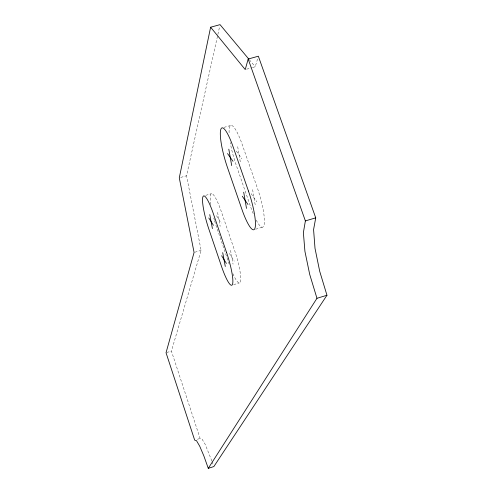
<?xml version="1.0" encoding="UTF-8"?>
<svg xmlns="http://www.w3.org/2000/svg" width="493" height="493" viewBox="0 0 493 493"><rect width="100%" height="100%" fill="white"/><g stroke="black" fill="none" stroke-linecap="round" stroke-linejoin="round"><path stroke-width="0.37" stroke-dasharray="2.46 1.85" d="M211.867 461.041L205.224 444.433L201.964 438.949L200.109 438.431L171.416 351.09L201.107 250.364L186.539 175.754L217.709 35.176M217.875 34.424L219.705 26.154M252.373 67.578L255.232 66.783L257.938 57.619M197.391 439.288L200.109 438.431M166.708 352.526L171.416 351.09M233.614 284.664L239.271 282.964M194.784 252.237L201.107 250.364M255.682 229.202L262.498 227.187M205.747 195.327L211.405 193.681M180.734 177.425L186.539 175.754M223.958 127.379L230.601 125.493M246.66 69.168L251.658 67.781M249.372 59.764L255.232 66.783M236.338 151.024L241.884 158.746M251.14 193.669L256.871 201.871M216.538 215.706L221.221 223.033M229.399 253.408L234.218 261.117M212.113 461.731L213.352 465.189M229.214 264.18L216.507 226.879A26.708 4.597 73.7 0 1 214.677 221.117M217.567 212.341L220.161 226.33M230.527 250.302L233.06 264.149M237.681 146.643L240.504 163.035M252.613 189.62L255.356 205.827M232.875 273.664A26.825 4.653 73.4 0 0 240.689 279.969A26.825 4.653 73.4 0 0 234.477 250.068L221.308 211.571A26.708 4.597 73.7 0 0 212.366 193.866A26.708 4.597 73.7 0 0 210.986 205.458M214.461 220.389A26.708 4.597 73.7 0 1 213.642 217.456M256.231 220.137A30.683 6.064 73.9 0 0 264.402 222.17A30.683 6.064 73.9 0 0 257.488 188.369L242.285 144.708A30.56 5.978 74.2 0 0 229.14 133.695M253.211 213.617A30.683 6.064 73.9 0 1 250.623 206.777L236.03 164.644A30.56 5.978 74.2 0 1 230.225 142.526"/><path stroke-width="0.74" d="M208.274 468.35L213.845 466.569L326.964 295.245L319.698 271.286L315.009 248.349L313.579 229.602L315.73 217.844L258.35 56.214L248.176 59.031L305.377 220.913L303.38 232.634L304.927 251.368L309.684 274.311L316.962 298.302L208.274 468.35L203.849 455.902L199.708 446.183L196.491 440.68L194.68 440.144L166.036 352.735L194.082 252.447L179.279 177.844L210.622 27.22L220.044 24.65L248.879 59.178M248.176 59.031L245.231 69.568L210.622 27.22M316.962 298.302L326.964 295.245M305.377 220.913L315.73 217.844M227.538 153.551L232.998 161.303M242.297 196.251L247.942 204.484M208.804 217.968L213.42 225.326M221.634 255.719L226.392 263.453M209.778 214.615L212.421 228.604M222.707 252.626L225.289 266.466M228.807 149.182L231.692 165.574M243.696 192.215L246.506 208.422M248.435 191.007L233.269 147.284A30.591 5.799 74.2 0 0 220.747 129.579A30.591 5.799 74.2 0 0 227.347 167.145L241.903 209.334A30.714 5.885 73.8 0 0 254.924 228.364A30.714 5.885 73.8 0 0 248.435 191.007M226.546 252.428L213.414 213.882A26.733 4.462 73.7 0 0 202.826 197.058A26.733 4.462 73.7 0 0 208.866 229.128L221.542 266.473A26.85 4.517 73.4 0 0 232.505 284.325A26.85 4.517 73.4 0 0 226.546 252.428"/></g></svg>
